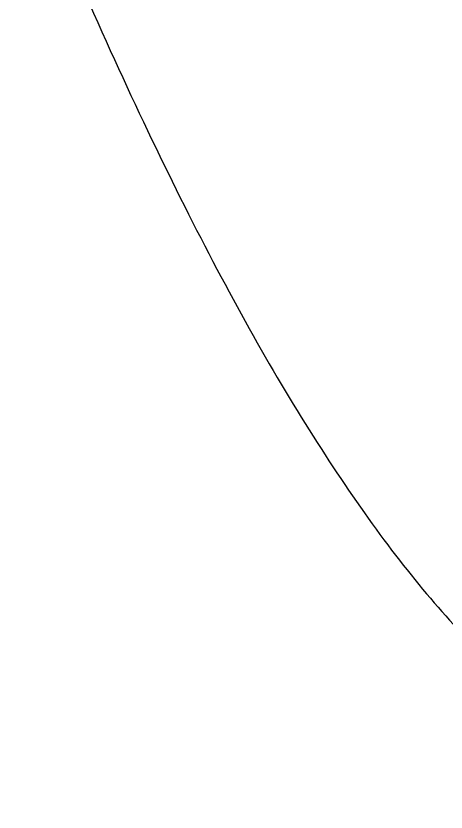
# Model space of a CAD drawing. Header units: millimetres. Extents: x 0 to 2895, y -1316 to 884.
# Drawn here: x 1253.55 to 1255.763, y 542.531 to 546.627 of the extents above; entities that cross this region are included whole.
import ezdxf

# ---------------------------------------------------------------- set-up
doc = ezdxf.new("R2010")
doc.units = ezdxf.units.MM
doc.layers.add('Blocks', color=7, linetype='Continuous')
doc.layers.add('Blocks$Inner', color=7, linetype='Continuous', lineweight=25, true_color=0x007f00)

# ---------------------------------------------------------------- blocks, each defined once
blk = doc.blocks.new('PK24 Side')
at = {"layer": 'Blocks$Inner'}
for points, knots in [([(-119.199, 547.0878), (-118.9684, 546.5436), (-118.514, 545.5569), (-117.9625, 544.5776), (-117.5314, 543.9465), (-117.213, 543.5495), (-116.9519, 543.2819), (-116.7454, 543.1065), (-116.5922, 542.9923), (-116.4385, 542.9038), (-116.231, 542.8278), (-115.9696, 542.8005), (-115.6573, 542.8575), (-115.3518, 542.984), (-115.0582, 543.1602), (-114.7815, 543.3661), (-114.5481, 543.564), (-114.356, 543.7362), (-114.1483, 543.9256), (-113.8818, 544.239), (-113.4946, 544.8882), (-113.2967, 545.5477), (-113.2148, 546.0487), (-113.1751, 546.2911), (-113.1471, 546.5477), (-113.1308, 546.8187)], [1, 1, 1, 1, 1.083333, 1.166667, 1.208333, 1.25, 1.291667, 1.3125, 1.333333, 1.354167, 1.375, 1.416667, 1.458333, 1.5, 1.541667, 1.583333, 1.625, 1.65625, 1.6875, 1.75, 1.833333, 2, 2, 2, 2.080609, 2.080609, 2.080609, 2.080609]), ([(-108.3063, 545.0943), (-108.7223, 543.7249), (-109.4616, 541.2907), (-112.3035, 538.6033), (-115.5035, 537.8959), (-118.7858, 537.66), (-121.5611, 540.7283), (-123.0227, 543.9056), (-123.9666, 546.3984), (-124.2033, 547.0235)], [9.632846, 9.632846, 9.632846, 9.632846, 13.872018, 17.168187, 20.728303, 23.678006, 26.321407, 32.304505, 34.307001, 34.307001, 34.307001, 34.307001])]:
    blk.add_open_spline(points, degree=3, knots=knots, dxfattribs=at)

msp = doc.modelspace()

# ---------------------------------------------------------------- block references
at = {"layer": 'Blocks'}
msp.add_blockref('PK24 Side', (1372.9549, 0), dxfattribs=at)

doc.saveas('drawing.dxf')
